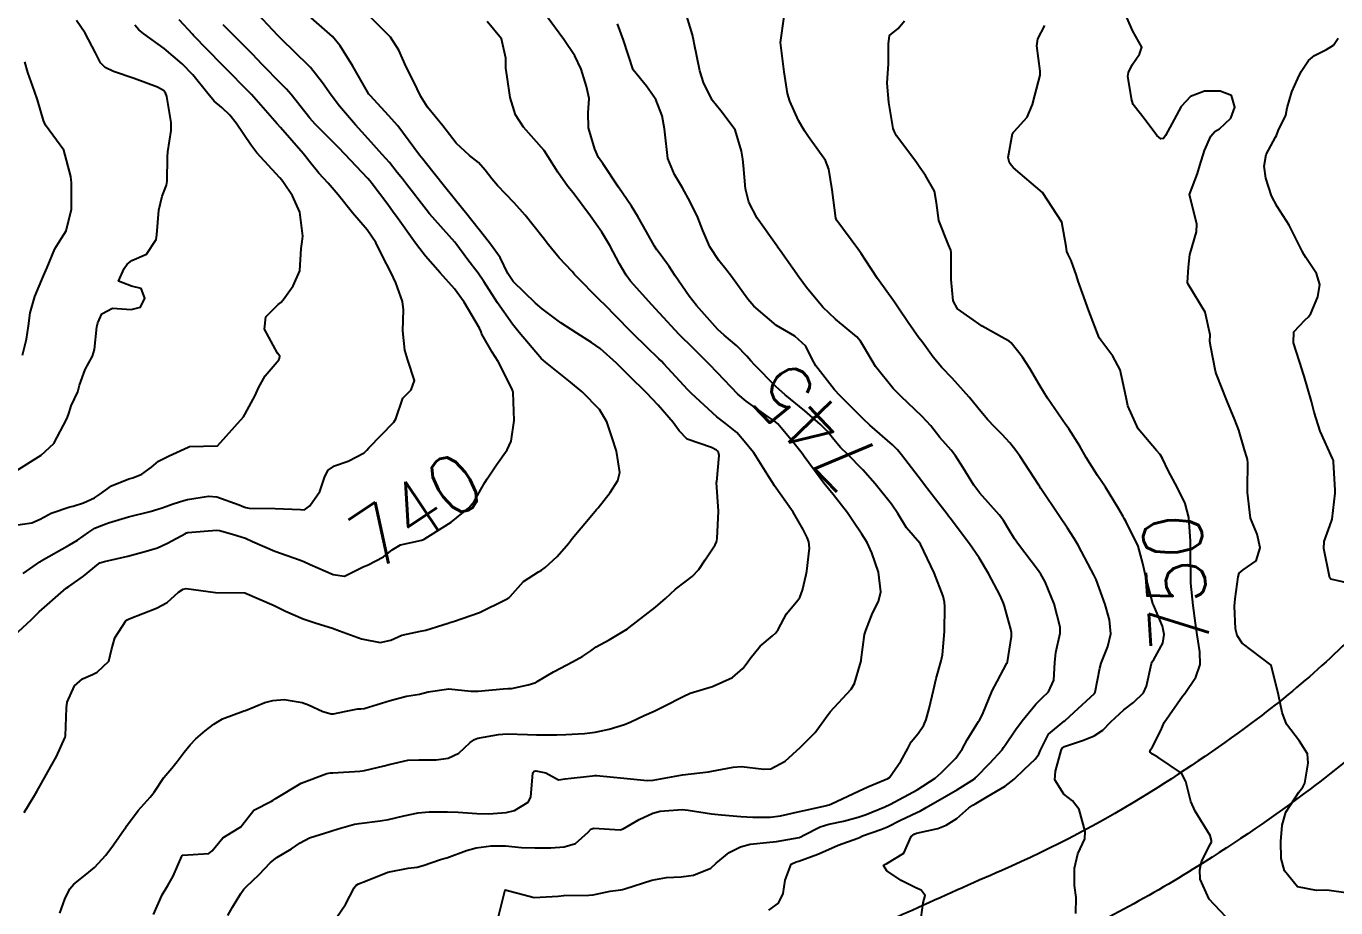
# Model space of a CAD drawing. Header units: metres. Extents: x 318500 to 325275, y 7408834 to 7428799.
# Drawn here: x 322086.9 to 322176.2, y 7417204.7 to 7417264.8 of the extents above; entities that cross this region are included whole.
import ezdxf
from ezdxf.enums import TextEntityAlignment as Align

# ---------------------------------------------------------------- set-up
doc = ezdxf.new("R2010")
doc.units = ezdxf.units.M
doc.header["$MEASUREMENT"] = 0
for name, color, linetype in [('Cotas', 45, 'Continuous'), ('Curvas de Nivel 1m', 11, 'Continuous'), ('Curvas de Nivel 5m', 15, 'Continuous'), ('Vias Primárias', 230, 'Continuous')]:
    doc.layers.add(name, color=color, linetype=linetype)
doc.styles.add('Style-STANDARD', font='STANDARD.shx')

msp = doc.modelspace()

# ---------------------------------------------------------------- linework, layer by layer
at = {"layer": 'Curvas de Nivel 1m', "flags": 128}
for points, elevation in [([(322086.759, 7417211.176), (322087.458, 7417212.332), (322087.613, 7417212.603), (322088.574, 7417214.316), (322088.946, 7417215.005), (322089.547, 7417216.302), (322089.571, 7417216.392), (322089.63, 7417218.301), (322089.694, 7417218.7), (322090.193, 7417219.807), (322090.737, 7417220.29), (322091.406, 7417220.592), (322091.717, 7417220.737), (322092.512, 7417221.485), (322092.712, 7417222.265), (322092.928, 7417223.086), (322093.692, 7417224.251), (322093.771, 7417224.315), (322093.906, 7417224.383), (322095.779, 7417225.109), (322096.505, 7417225.491), (322097.261, 7417226.205), (322097.589, 7417226.406), (322097.794, 7417226.441), (322099.79, 7417226.17), (322101.79, 7417226.14), (322103.782, 7417225.283), (322104.573, 7417224.903), (322105.773, 7417224.377), (322105.984, 7417224.299), (322106.663, 7417224.077), (322107.765, 7417223.731), (322108.256, 7417223.562), (322109.755, 7417223.025), (322111.013, 7417222.759), (322111.754, 7417222.92), (322112.495, 7417223.263), (322113.763, 7417223.534), (322114.132, 7417223.609), (322115.279, 7417223.965), (322115.644, 7417224.089), (322115.772, 7417224.124), (322116.007, 7417224.191), (322117.779, 7417224.8), (322119.591, 7417225.706), (322119.789, 7417225.819), (322119.835, 7417225.854), (322119.874, 7417225.899), (322120.78, 7417226.916), (322121.816, 7417227.59), (322122.005, 7417227.69), (322122.264, 7417227.873), (322123.075, 7417228.617), (322123.845, 7417229.505), (322123.991, 7417229.704), (322124.104, 7417229.846), (322125.337, 7417231.3), (322125.771, 7417231.821), (322125.814, 7417231.878), (322125.872, 7417231.952), (322126.701, 7417232.999), (322127.223, 7417233.807), (322127.352, 7417234.362), (322127.12, 7417235.808), (322126.838, 7417236.71), (322126.458, 7417237.815), (322125.962, 7417238.64), (322124.787, 7417239.838), (322123.99, 7417240.515), (322122.289, 7417241.876), (322122.129, 7417241.997), (322122.012, 7417242.105), (322120.488, 7417243.895), (322120.038, 7417244.466), (322119.01, 7417245.916), (322118.082, 7417247.37), (322117.685, 7417247.936), (322116.995, 7417248.842), (322116.173, 7417249.959), (322116.111, 7417250.04), (322114.383, 7417251.978), (322114.144, 7417252.273), (322112.818, 7417254), (322112.532, 7417254.363), (322112.178, 7417254.807), (322111.643, 7417255.476), (322111.158, 7417256.025), (322110.206, 7417257.083), (322109.34, 7417258.049), (322108.239, 7417259.316), (322107.669, 7417260.069), (322107.086, 7417260.906), (322106.269, 7417261.954), (322106.205, 7417262.026), (322106.142, 7417262.092), (322104.296, 7417263.881), (322104.065, 7417264.122), (322102.318, 7417265.981)], 741), ([(322095.568, 7417204.219), (322096.163, 7417205.571), (322096.542, 7417206.21), (322096.898, 7417206.845), (322097.49, 7417208.201), (322097.514, 7417208.237), (322097.551, 7417208.266), (322099.346, 7417208.381), (322099.556, 7417208.554), (322100.287, 7417209.442), (322101.415, 7417210.142), (322101.522, 7417210.199), (322101.582, 7417210.285), (322102.398, 7417211.332), (322103.607, 7417211.946), (322103.719, 7417212.008), (322103.866, 7417212.116), (322105.621, 7417213.176), (322107.389, 7417213.825), (322107.628, 7417213.87), (322107.801, 7417213.885), (322109.63, 7417213.991), (322109.945, 7417214.035), (322111.287, 7417214.363), (322111.637, 7417214.46), (322112.897, 7417214.735), (322113.642, 7417214.768), (322114.839, 7417214.771), (322115.644, 7417214.89), (322116.37, 7417215.229), (322117.151, 7417215.938), (322117.439, 7417216.158), (322117.665, 7417216.239), (322119.074, 7417216.504), (322119.669, 7417216.529), (322121.069, 7417216.486), (322121.669, 7417216.476), (322123.054, 7417216.474), (322123.67, 7417216.497), (322124.941, 7417216.561), (322125.673, 7417216.654), (322126.633, 7417216.853), (322127.681, 7417217.183), (322128.11, 7417217.367), (322129.01, 7417217.78), (322129.693, 7417218.094), (322130.334, 7417218.398), (322131.704, 7417219.113), (322132.137, 7417219.304), (322133.51, 7417219.722), (322133.662, 7417219.769), (322133.711, 7417219.788), (322135.038, 7417220.383), (322135.73, 7417221.002), (322136.034, 7417221.387), (322136.244, 7417221.682), (322136.911, 7417222.514), (322137.763, 7417223.216), (322137.994, 7417223.431), (322138.136, 7417223.656), (322138.705, 7417224.727), (322139.48, 7417225.643), (322139.613, 7417225.822), (322139.8, 7417226.34), (322140.061, 7417227.392), (322140.109, 7417227.636), (322140.286, 7417229.191), (322140.229, 7417229.634), (322140.127, 7417229.91), (322139.858, 7417230.457), (322139.168, 7417231.647), (322137.897, 7417233.453), (322137.757, 7417233.662), (322137.511, 7417234.061), (322136.48, 7417235.682), (322136.238, 7417235.99), (322135.937, 7417236.357), (322135.32, 7417237.075), (322134.533, 7417237.711), (322133.956, 7417238.152), (322132.227, 7417239.738), (322131.984, 7417239.99), (322130.355, 7417241.765), (322130.181, 7417241.937), (322130.013, 7417242.099), (322129.165, 7417242.927), (322128.268, 7417243.796), (322128.034, 7417244.034), (322126.277, 7417245.818), (322126.063, 7417246.039), (322124.266, 7417247.847), (322124.184, 7417247.942), (322124.092, 7417248.049), (322123.225, 7417248.987), (322122.49, 7417249.874), (322122.117, 7417250.353), (322120.891, 7417251.892), (322120.152, 7417252.727), (322119.014, 7417253.917), (322118.62, 7417254.369), (322118.18, 7417254.965), (322117.718, 7417255.47), (322117.115, 7417255.946), (322116.203, 7417256.809), (322115.281, 7417257.969), (322114.239, 7417259.242), (322113.784, 7417259.987), (322113.28, 7417261.015), (322112.79, 7417262.002), (322112.287, 7417263.133), (322111.718, 7417264.019), (322110.321, 7417265.427)], 743), ([(322137.513, 7417204.525), (322138.177, 7417204.996), (322138.484, 7417205.65), (322138.613, 7417206.575), (322139.028, 7417207.645), (322139.38, 7417207.814), (322139.553, 7417207.862), (322140.853, 7417208.328), (322141.566, 7417208.664), (322142.223, 7417208.948), (322143.578, 7417209.434), (322143.677, 7417209.481), (322143.897, 7417209.577), (322145.134, 7417210.018), (322145.59, 7417210.211), (322146.487, 7417210.656), (322147.605, 7417211.188), (322147.838, 7417211.295), (322148.223, 7417211.521), (322149.618, 7417212.313), (322150.378, 7417212.737), (322151.521, 7417213.481), (322151.578, 7417213.534), (322151.632, 7417213.585), (322152.582, 7417214.53), (322153.405, 7417215.454), (322153.512, 7417215.603), (322153.666, 7417215.844), (322154.316, 7417216.805), (322154.766, 7417217.434), (322155.701, 7417218.567), (322156.132, 7417218.99), (322156.568, 7417219.411), (322156.924, 7417220.205), (322156.993, 7417221.407), (322157.072, 7417222.085), (322157.367, 7417223.404), (322157.374, 7417223.804), (322156.957, 7417225.408), (322156.336, 7417226.891), (322156.049, 7417227.418), (322155.825, 7417227.748), (322154.522, 7417229.44), (322154.247, 7417229.837), (322153.86, 7417230.469), (322153.497, 7417231.087), (322153.217, 7417231.46), (322151.892, 7417232.949), (322151.482, 7417233.484), (322150.746, 7417234.663), (322150.231, 7417235.497), (322149.934, 7417235.879), (322149.172, 7417236.742), (322148.555, 7417237.521), (322147.96, 7417238.177), (322146.498, 7417239.552), (322145.988, 7417240.067), (322144.787, 7417241.572), (322144.023, 7417242.85), (322143.753, 7417243.31), (322143.495, 7417243.588), (322142.048, 7417244.806), (322141.189, 7417245.623), (322140.08, 7417246.951), (322139.569, 7417247.645), (322138.285, 7417249.482), (322138.155, 7417249.66), (322138.111, 7417249.716), (322136.717, 7417251.681), (322136.156, 7417252.778), (322135.923, 7417253.694), (322135.774, 7417255.284), (322135.728, 7417255.697), (322135.651, 7417256.245), (322135.202, 7417257.705), (322134.239, 7417258.992), (322133.654, 7417259.726), (322133.051, 7417260.944), (322132.8, 7417261.735), (322132.425, 7417263.612), (322132.404, 7417263.739), (322132.307, 7417264.189), (322131.835, 7417265.755)], 747), ([(322147.812, 7417203.525), (322148.035, 7417205.01), (322148.155, 7417205.521), (322147.893, 7417205.884), (322147.535, 7417206.046), (322146.534, 7417206.539), (322145.546, 7417207.209), (322145.313, 7417207.562), (322145.45, 7417207.663), (322145.552, 7417207.7), (322146.701, 7417208.405), (322147.22, 7417209.535), (322147.405, 7417209.71), (322147.584, 7417209.769), (322149.017, 7417210.081), (322149.592, 7417210.305), (322150.327, 7417210.765), (322151.139, 7417211.485), (322151.416, 7417211.678), (322151.613, 7417211.789), (322152.411, 7417212.261), (322153.625, 7417212.968), (322154.224, 7417213.441), (322154.937, 7417214.134), (322155.651, 7417214.816), (322155.912, 7417215.161), (322156.018, 7417215.416), (322156.579, 7417216.508), (322157.648, 7417217.4), (322157.675, 7417217.416), (322157.69, 7417217.433), (322158.33, 7417218.024), (322159.709, 7417219.298), (322159.755, 7417219.369), (322160.078, 7417221.022), (322160.168, 7417221.364), (322160.617, 7417222.497), (322160.814, 7417223.354), (322160.723, 7417224.299), (322160.428, 7417225.36), (322159.815, 7417227.047), (322159.668, 7417227.372), (322159.485, 7417227.715), (322158.603, 7417229.389), (322158.324, 7417229.862), (322157.862, 7417230.568), (322157.299, 7417231.406), (322156.047, 7417233.269), (322155.947, 7417233.42), (322155.901, 7417233.493), (322154.641, 7417235.439), (322154.345, 7417235.854), (322153.939, 7417236.363), (322153.423, 7417236.936), (322152.894, 7417237.466), (322152.432, 7417237.947), (322151.965, 7417238.507), (322151.154, 7417239.488), (322149.999, 7417240.77), (322149.297, 7417241.511), (322148.699, 7417242.202), (322148.026, 7417243.161), (322147.865, 7417243.369), (322147.732, 7417243.534), (322147.013, 7417244.578), (322146.346, 7417245.556), (322146.066, 7417245.956), (322144.91, 7417247.572), (322144.102, 7417248.818), (322143.8, 7417249.278), (322143.57, 7417249.588), (322142.139, 7417251.519), (322142.086, 7417251.611), (322142.066, 7417251.687), (322141.818, 7417253.615), (322141.599, 7417255.033), (322141.362, 7417255.622), (322140.214, 7417257.238), (322139.928, 7417257.643), (322139.538, 7417258.34), (322138.93, 7417259.653), (322138.775, 7417260.175), (322138.545, 7417261.666), (322138.3, 7417263.67), (322138.561, 7417265.432)], 748), ([(322176.991, 7417205.685), (322175.541, 7417205.888), (322174.845, 7417205.863), (322173.544, 7417206.121), (322172.658, 7417207.194), (322172.423, 7417208.051), (322172.404, 7417209.198), (322172.489, 7417210.304), (322172.757, 7417211.193), (322173.631, 7417212.571), (322173.906, 7417212.907), (322174.046, 7417213.176), (322174.279, 7417214.548), (322174.233, 7417215.174), (322173.673, 7417216.03), (322172.784, 7417217.194), (322172.489, 7417217.989), (322172.24, 7417219.202), (322171.74, 7417221.21), (322169.762, 7417222.718), (322169.437, 7417223.243), (322169.321, 7417223.698), (322169.24, 7417225.245), (322169.3, 7417225.743), (322169.494, 7417227.243), (322169.571, 7417227.495), (322169.827, 7417227.72), (322170.729, 7417228.334), (322171.007, 7417229.223), (322170.785, 7417230.152), (322170.345, 7417231.233), (322170.138, 7417232.994), (322170.144, 7417233.236), (322170.149, 7417235.014), (322170.139, 7417235.237), (322170.094, 7417235.4), (322169.937, 7417235.893), (322169.532, 7417237.244), (322169.27, 7417237.938), (322168.724, 7417239.253), (322168.007, 7417241.089), (322167.962, 7417241.261), (322167.641, 7417242.888), (322167.574, 7417243.275), (322167.582, 7417243.729), (322167.255, 7417245.278), (322166.088, 7417247.181), (322166.037, 7417247.291), (322166.101, 7417248.343), (322166.199, 7417249.2), (322166.216, 7417249.289), (322166.665, 7417250.751), (322166.676, 7417251.285), (322166.17, 7417253.29), (322166.728, 7417254.741), (322166.874, 7417255.283), (322167.197, 7417256.288), (322167.635, 7417257.276), (322167.901, 7417257.598), (322168.227, 7417257.766), (322168.99, 7417258.508), (322169.278, 7417259.255), (322169.048, 7417260.048), (322168.261, 7417260.35), (322167.203, 7417260.338), (322166.257, 7417259.982), (322165.603, 7417259.3), (322165.137, 7417258.406), (322164.541, 7417257.315), (322164.417, 7417257.117), (322164.217, 7417257.091), (322163.951, 7417257.324), (322163.091, 7417258.483), (322162.399, 7417259.348), (322162.344, 7417259.441), (322162.254, 7417259.726), (322161.98, 7417261.353), (322162.015, 7417261.612), (322162.282, 7417262.145), (322162.765, 7417262.871), (322162.92, 7417263.341), (322162.316, 7417264.436), (322161.919, 7417265.354)], 751), ([(322085.845, 7417230.726), (322087.271, 7417230.916), (322087.852, 7417231.16), (322088.592, 7417231.586), (322089.866, 7417232.001), (322090.097, 7417232.067), (322090.785, 7417232.291), (322091.541, 7417232.618), (322091.879, 7417232.862), (322092.707, 7417233.448), (322093.895, 7417233.914), (322094.156, 7417233.986), (322094.764, 7417234.237), (322095.42, 7417234.714), (322095.913, 7417235.116), (322096.642, 7417235.49), (322097.928, 7417236.089), (322098.015, 7417236.113), (322099.93, 7417236.17), (322101.703, 7417238.144), (322101.802, 7417238.293), (322101.957, 7417238.606), (322102.497, 7417239.61), (322102.734, 7417240.132), (322103.188, 7417240.932), (322104.007, 7417241.9), (322104.104, 7417242.023), (322104.151, 7417242.118), (322104.177, 7417242.283), (322104.014, 7417242.492), (322103.132, 7417244.129), (322103.221, 7417244.95), (322104.055, 7417245.813), (322104.239, 7417245.935), (322104.41, 7417246.115), (322105.098, 7417247.082), (322105.545, 7417248.098), (322105.625, 7417249.617), (322105.703, 7417250.096), (322105.746, 7417250.465), (322105.537, 7417252.099), (322105.045, 7417253.218), (322104.426, 7417254.116), (322104.319, 7417254.266), (322104.173, 7417254.443), (322102.617, 7417256.136), (322102.198, 7417256.673), (322101.197, 7417258.155), (322100.776, 7417258.712), (322100.231, 7417259.237), (322099.713, 7417259.656), (322099.271, 7417260.185), (322098.259, 7417261.446), (322097.522, 7417262.207), (322096.285, 7417263.251), (322094.906, 7417264.241), (322094.578, 7417264.521), (322094.306, 7417264.83)], 738), ([(322086.02, 7417234.358), (322087.912, 7417235.533), (322088.783, 7417236.317), (322089.654, 7417238.012), (322089.763, 7417238.303), (322089.808, 7417238.446), (322089.959, 7417238.898), (322090.42, 7417239.848), (322090.534, 7417240.294), (322090.9, 7417241.381), (322091.404, 7417242.286), (322091.549, 7417242.742), (322091.704, 7417244.283), (322091.762, 7417244.555), (322092.043, 7417245.173), (322092.765, 7417245.554), (322094.048, 7417245.466), (322094.673, 7417245.618), (322094.969, 7417246.236), (322094.727, 7417246.901), (322094.068, 7417247.055), (322093.19, 7417247.382), (322093.574, 7417248.258), (322093.782, 7417248.557), (322094.088, 7417248.794), (322095.101, 7417249.228), (322095.749, 7417250.225), (322095.795, 7417250.544), (322095.923, 7417252.223), (322096.15, 7417253.19), (322096.442, 7417253.932), (322096.504, 7417254.217), (322096.529, 7417255.873), (322096.552, 7417256.216), (322096.766, 7417257.66), (322096.763, 7417258.215), (322096.486, 7417259.969), (322096.393, 7417260.218), (322096.243, 7417260.394), (322095.847, 7417260.625), (322094.254, 7417261.212), (322092.84, 7417261.693), (322092.265, 7417261.962), (322091.963, 7417262.283), (322091.616, 7417262.951), (322090.905, 7417264.294), (322090.309, 7417265.164)], 737), ([(322086.685, 7417227.468), (322087.819, 7417228.265), (322087.854, 7417228.295), (322087.91, 7417228.329), (322089.831, 7417229.422), (322090.381, 7417229.748), (322091.158, 7417230.287), (322091.576, 7417230.551), (322091.846, 7417230.671), (322092.491, 7417230.912), (322093.861, 7417231.331), (322095.331, 7417231.694), (322095.866, 7417231.844), (322096.149, 7417231.936), (322096.897, 7417232.21), (322097.624, 7417232.452), (322097.875, 7417232.511), (322099.317, 7417232.74), (322099.878, 7417232.698), (322101.404, 7417232.147), (322101.732, 7417232.005), (322101.868, 7417231.955), (322102.095, 7417231.911), (322103.868, 7417231.902), (322105.597, 7417231.824), (322105.867, 7417231.803), (322106.23, 7417232.085), (322106.904, 7417233.055), (322107.253, 7417234.07), (322107.461, 7417234.512), (322107.911, 7417234.809), (322108.845, 7417235.121), (322109.925, 7417235.698), (322110.102, 7417235.863), (322110.254, 7417236.035), (322111.948, 7417237.782), (322112.088, 7417238.008), (322112.555, 7417239.417), (322113.123, 7417239.993), (322113.367, 7417240.612), (322112.898, 7417241.997), (322112.698, 7417242.681), (322112.561, 7417244.002), (322112.606, 7417245.447), (322112.53, 7417246.003), (322112.079, 7417247.285), (322111.735, 7417248.015), (322111.176, 7417249.099), (322110.713, 7417250.031), (322110.123, 7417250.893), (322109.142, 7417252.05), (322108.158, 7417253.283), (322107.48, 7417254.07), (322106.846, 7417254.75), (322106.185, 7417255.566), (322105.961, 7417255.867), (322105.779, 7417256.096), (322104.216, 7417257.876), (322103.997, 7417258.122), (322102.24, 7417260.114), (322100.269, 7417262.119), (322100.221, 7417262.171), (322098.299, 7417264.145), (322098.247, 7417264.201), (322097.31, 7417265.21)], 739), ([(322089.184, 7417204.305), (322089.515, 7417205.268), (322089.856, 7417205.965), (322090.143, 7417206.294), (322090.91, 7417206.913), (322091.542, 7417207.438), (322092.317, 7417208.268), (322092.84, 7417208.982), (322093.576, 7417210.012), (322093.673, 7417210.154), (322093.734, 7417210.248), (322094.515, 7417211.317), (322095.347, 7417212.224), (322095.613, 7417212.57), (322096.272, 7417213.565), (322096.811, 7417214.208), (322097.186, 7417214.656), (322097.646, 7417215.292), (322098.056, 7417215.792), (322098.442, 7417216.188), (322099.096, 7417216.752), (322099.675, 7417217.199), (322100.276, 7417217.566), (322101.689, 7417218.089), (322101.727, 7417218.102), (322101.828, 7417218.139), (322103.15, 7417218.671), (322103.697, 7417218.807), (322104.473, 7417218.883), (322105.696, 7417218.686), (322106.121, 7417218.511), (322107.111, 7417218.069), (322107.688, 7417217.903), (322107.845, 7417217.901), (322108.589, 7417218.051), (322109.498, 7417218.236), (322109.692, 7417218.237), (322109.917, 7417218.262), (322111.698, 7417218.816), (322112.805, 7417219.097), (322113.703, 7417219.25), (322114.278, 7417219.4), (322115.706, 7417219.603), (322117.204, 7417219.436), (322117.705, 7417219.436), (322119.407, 7417219.605), (322119.707, 7417219.62), (322119.965, 7417219.64), (322121.109, 7417219.886), (322121.568, 7417220.026), (322121.713, 7417220.096), (322122.833, 7417220.754), (322123.731, 7417221.232), (322124.135, 7417221.443), (322124.827, 7417221.834), (322125.366, 7417222.206), (322125.75, 7417222.479), (322126.621, 7417222.947), (322127.767, 7417223.631), (322127.865, 7417223.702), (322127.98, 7417223.797), (322129.784, 7417225.168), (322130.46, 7417225.76), (322131.156, 7417226.394), (322131.807, 7417226.889), (322132.29, 7417227.258), (322132.726, 7417227.731), (322133.161, 7417228.396), (322133.846, 7417229.43), (322133.948, 7417229.619), (322133.974, 7417229.718), (322133.985, 7417229.852), (322134.071, 7417231.717), (322133.952, 7417233.667), (322133.953, 7417233.719), (322134.125, 7417235.519), (322134.077, 7417235.718), (322134.018, 7417235.805), (322133.932, 7417235.874), (322133.597, 7417236.06), (322131.939, 7417236.628), (322131.394, 7417237.198), (322130.992, 7417237.754), (322129.968, 7417238.938), (322129.173, 7417239.782), (322127.997, 7417240.945), (322127.115, 7417241.809), (322126.02, 7417242.797), (322125.415, 7417243.22), (322124.421, 7417243.844), (322124.034, 7417244.099), (322123.342, 7417244.559), (322122.054, 7417245.497), (322121.607, 7417245.885), (322120.082, 7417247.37), (322119.725, 7417247.905), (322119.186, 7417248.999), (322118.54, 7417249.924), (322118.118, 7417250.439), (322116.931, 7417251.948), (322116.154, 7417252.92), (322115.316, 7417253.969), (322114.184, 7417255.379), (322113.914, 7417255.711), (322113.697, 7417255.987), (322112.219, 7417257.974), (322112.191, 7417258.01), (322111.596, 7417258.653), (322110.325, 7417260.039), (322110.293, 7417260.082), (322110.251, 7417260.142), (322109.149, 7417262.051), (322108.291, 7417263.443), (322107.757, 7417264.068), (322106.319, 7417265.333)], 742), ([(322100.629, 7417204.153), (322100.943, 7417204.714), (322101.523, 7417205.662), (322101.72, 7417205.945), (322101.913, 7417206.136), (322102.747, 7417206.919), (322103.546, 7417207.767), (322103.967, 7417208.114), (322104.963, 7417208.695), (322105.565, 7417209.102), (322106.207, 7417209.444), (322107.577, 7417209.886), (322107.715, 7417209.921), (322108.154, 7417210.054), (322109.257, 7417210.372), (322109.586, 7417210.43), (322111.008, 7417210.6), (322111.59, 7417210.707), (322112.64, 7417210.949), (322113.598, 7417211.157), (322114.358, 7417211.213), (322115.599, 7417211.218), (322116.337, 7417211.211), (322117.598, 7417211.114), (322118.424, 7417211.091), (322119.599, 7417211.181), (322120.176, 7417211.32), (322121.104, 7417211.885), (322121.281, 7417212.215), (322121.415, 7417213.882), (322121.515, 7417213.998), (322121.632, 7417214.01), (322122.318, 7417213.87), (322123.162, 7417213.394), (322123.626, 7417213.472), (322125.487, 7417213.681), (322125.629, 7417213.691), (322125.753, 7417213.695), (322127.627, 7417213.518), (322129.207, 7417213.357), (322129.626, 7417213.381), (322131.63, 7417213.74), (322133.399, 7417213.956), (322133.634, 7417213.99), (322135.067, 7417214.27), (322135.639, 7417214.307), (322137.172, 7417214.131), (322137.638, 7417214.162), (322138.622, 7417214.673), (322139.66, 7417215.64), (322140.675, 7417216.625), (322141.37, 7417217.615), (322141.694, 7417218.038), (322143.116, 7417219.589), (322143.337, 7417219.964), (322143.736, 7417221.297), (322143.796, 7417221.523), (322143.805, 7417221.579), (322144.039, 7417223.305), (322144.108, 7417223.577), (322144.585, 7417224.769), (322144.989, 7417225.568), (322145.139, 7417226.228), (322144.975, 7417227.568), (322144.538, 7417228.875), (322144.2, 7417229.577), (322143.856, 7417230.146), (322143.274, 7417230.999), (322142.863, 7417231.595), (322141.889, 7417232.853), (322141.265, 7417233.62), (322139.927, 7417235.431), (322139.777, 7417235.642), (322139.155, 7417236.431), (322138.112, 7417237.658), (322137.952, 7417237.806), (322137.471, 7417238.154), (322135.973, 7417239.21), (322135.395, 7417239.699), (322134.001, 7417241.14), (322133.443, 7417241.726), (322132.024, 7417243.142), (322131.715, 7417243.433), (322131.404, 7417243.749), (322130.052, 7417245.22), (322129.541, 7417245.778), (322128.084, 7417247.402), (322127.776, 7417247.803), (322127.325, 7417248.581), (322126.66, 7417249.815), (322126.124, 7417250.727), (322125.359, 7417251.832), (322124.163, 7417253.409), (322123.816, 7417253.855), (322123.127, 7417254.814), (322122.474, 7417255.876), (322122.196, 7417256.289), (322120.793, 7417257.894), (322120.233, 7417258.735), (322119.871, 7417259.906), (322119.674, 7417261.319), (322119.593, 7417261.91), (322119.591, 7417262.599), (322119.288, 7417263.915), (322118.317, 7417265.09)], 744), ([(322119.037, 7417203.907), (322119.53, 7417205.9), (322121.523, 7417205.383), (322123.138, 7417205.47), (322123.525, 7417205.526), (322125.235, 7417205.534), (322125.526, 7417205.558), (322125.74, 7417205.605), (322126.701, 7417205.808), (322127.422, 7417205.91), (322127.531, 7417205.924), (322127.703, 7417205.969), (322129.538, 7417206.559), (322130.523, 7417206.738), (322131.541, 7417206.793), (322132.374, 7417206.899), (322133.547, 7417207.392), (322133.918, 7417207.714), (322134.805, 7417208.457), (322135.567, 7417208.841), (322136.241, 7417209.009), (322137.572, 7417209.147), (322138.025, 7417209.204), (322139.578, 7417209.484), (322139.691, 7417209.525), (322139.886, 7417209.635), (322141.003, 7417210.205), (322141.592, 7417210.38), (322142.599, 7417210.591), (322143.599, 7417210.852), (322144.142, 7417211.034), (322145.414, 7417211.562), (322145.548, 7417211.623), (322145.611, 7417211.654), (322145.795, 7417211.74), (322147.622, 7417212.72), (322148.85, 7417213.512), (322149.261, 7417213.88), (322149.641, 7417214.263), (322150.257, 7417214.888), (322150.693, 7417215.49), (322151.023, 7417216.133), (322151.686, 7417217.194), (322151.796, 7417217.37), (322151.862, 7417217.477), (322152.075, 7417217.855), (322152.731, 7417219.465), (322153.077, 7417220.102), (322153.738, 7417221.348), (322153.768, 7417221.422), (322153.777, 7417221.449), (322154.04, 7417223.172), (322154.048, 7417223.446), (322154.006, 7417223.68), (322153.78, 7417224.483), (322153.576, 7417225.241), (322153.51, 7417225.454), (322153.277, 7417225.978), (322152.475, 7417227.47), (322151.836, 7417228.534), (322151.182, 7417229.487), (322149.867, 7417231.232), (322149.751, 7417231.384), (322149.658, 7417231.503), (322148.874, 7417232.527), (322148.1, 7417233.527), (322147.904, 7417233.779), (322146.557, 7417235.551), (322146.279, 7417235.9), (322145.937, 7417236.237), (322144.397, 7417237.576), (322143.956, 7417237.988), (322142.337, 7417239.605), (322141.986, 7417239.991), (322140.71, 7417241.629), (322140.457, 7417242.076), (322140.023, 7417242.96), (322139.272, 7417243.648), (322138.041, 7417244.367), (322136.489, 7417245.684), (322136.067, 7417246.172), (322134.955, 7417247.707), (322134.585, 7417248.203), (322134.101, 7417248.802), (322133.495, 7417249.726), (322133.012, 7417250.846), (322132.672, 7417251.735), (322132.156, 7417252.798), (322131.621, 7417253.748), (322131.089, 7417254.666), (322130.631, 7417255.763), (322130.421, 7417257.562), (322130.398, 7417257.767), (322130.233, 7417258.656), (322129.809, 7417259.777), (322129.16, 7417260.688), (322128.27, 7417261.8), (322127.592, 7417263.807), (322127.192, 7417264.936)], 746), ([(322158.427, 7417204.3), (322158.458, 7417205.386), (322158.352, 7417206.202), (322158.341, 7417207.388), (322158.579, 7417208.37), (322159.035, 7417209.378), (322159.074, 7417209.891), (322158.668, 7417211.384), (322158.205, 7417211.981), (322157.62, 7417212.427), (322157.002, 7417213.406), (322157.054, 7417213.991), (322157.431, 7417215.402), (322157.504, 7417215.56), (322157.664, 7417215.67), (322158.948, 7417216.103), (322159.676, 7417216.405), (322160.264, 7417216.779), (322160.829, 7417217.353), (322161.698, 7417218.178), (322162.359, 7417218.677), (322163.038, 7417219.327), (322163.253, 7417219.789), (322163.58, 7417221.322), (322163.626, 7417221.437), (322163.744, 7417221.616), (322164.361, 7417222.711), (322164.459, 7417223.31), (322164.34, 7417223.876), (322163.789, 7417225.183), (322163.728, 7417225.321), (322163.684, 7417225.429), (322163.174, 7417227.326), (322163.003, 7417228.157), (322162.672, 7417229.332), (322161.866, 7417230.984), (322161.734, 7417231.208), (322161.649, 7417231.343), (322161.337, 7417231.89), (322160.449, 7417233.362), (322159.912, 7417234.152), (322159.139, 7417235.382), (322158.706, 7417236.157), (322157.949, 7417237.334), (322157.902, 7417237.4), (322157.762, 7417237.593), (322156.51, 7417239.415), (322155.992, 7417240.234), (322155.294, 7417241.431), (322154.8, 7417242.221), (322154.027, 7417243.195), (322153.887, 7417243.31), (322153.603, 7417243.456), (322152.043, 7417244.331), (322150.374, 7417245.497), (322150.068, 7417246.051), (322149.938, 7417247.502), (322149.946, 7417249.341), (322149.922, 7417249.503), (322149.75, 7417249.871), (322149.1, 7417251.516), (322148.937, 7417252.74), (322148.791, 7417253.524), (322148.181, 7417254.593), (322147.799, 7417255.148), (322147.534, 7417255.54), (322146.216, 7417257.307), (322146.063, 7417257.562), (322145.985, 7417257.802), (322145.677, 7417259.569), (322145.57, 7417260.878), (322145.608, 7417261.57), (322145.663, 7417262.186), (322145.667, 7417263.569), (322145.742, 7417264.135), (322146.316, 7417264.612), (322146.75, 7417265.127)], 749), ([(322177.398, 7417226.72), (322175.819, 7417227.079), (322175.751, 7417227.161), (322175.713, 7417227.27), (322175.336, 7417229.165), (322175.364, 7417229.656), (322175.869, 7417231.031), (322175.906, 7417231.159), (322176.116, 7417232.938), (322176.117, 7417233.157), (322176.006, 7417235.082), (322175.994, 7417235.159), (322175.975, 7417235.204), (322175.931, 7417235.297), (322175.079, 7417237.169), (322174.68, 7417238.469), (322174.506, 7417239.182), (322174.006, 7417240.909), (322173.912, 7417241.191), (322173.855, 7417241.348), (322173.259, 7417243.198), (322173.291, 7417243.948), (322174.054, 7417244.765), (322174.289, 7417244.954), (322174.46, 7417245.184), (322174.937, 7417246.317), (322175.059, 7417247.175), (322174.837, 7417247.918), (322174.108, 7417249.011), (322173.994, 7417249.191), (322173.863, 7417249.443), (322172.984, 7417251.202), (322172.159, 7417252.478), (322171.774, 7417253.216), (322171.378, 7417254.418), (322171.269, 7417255.224), (322171.4, 7417256.024), (322172.047, 7417257.213), (322172.106, 7417257.328), (322172.226, 7417257.629), (322172.737, 7417258.71), (322172.833, 7417259.204), (322173.161, 7417260.301), (322173.569, 7417261.197), (322173.786, 7417261.686), (322174.289, 7417262.435), (322174.706, 7417262.772), (322175.515, 7417263.172), (322175.987, 7417263.483), (322176.312, 7417263.95)], 752), ([(322086.627, 7417242.351), (322086.917, 7417243.446), (322087.039, 7417244.345), (322087.163, 7417245.224), (322087.475, 7417246.339), (322088.074, 7417247.75), (322088.312, 7417248.327), (322088.833, 7417249.585), (322089.306, 7417250.312), (322089.612, 7417250.813), (322089.976, 7417252.302), (322089.983, 7417254.128), (322089.962, 7417254.303), (322089.937, 7417254.53), (322089.448, 7417256.311), (322088.216, 7417258.035), (322088.067, 7417258.332), (322087.654, 7417259.758), (322087.452, 7417260.342), (322087, 7417261.608), (322086.797, 7417262.352)], 736)]:
    msp.add_lwpolyline(points, dxfattribs=dict(at, elevation=elevation))
at = {"layer": 'Curvas de Nivel 5m', "flags": 128}
for points, elevation in [([(322108.057, 7417204.054), (322108.646, 7417204.916), (322109.234, 7417206.043), (322109.364, 7417206.21), (322109.533, 7417206.305), (322110.01, 7417206.508), (322111.541, 7417207.102), (322112.932, 7417207.378), (322113.545, 7417207.459), (322113.953, 7417207.569), (322115.137, 7417207.964), (322115.453, 7417208.059), (322115.552, 7417208.096), (322116.903, 7417208.597), (322117.562, 7417208.76), (322118.578, 7417208.902), (322119.565, 7417208.897), (322120.657, 7417208.796), (322121.563, 7417208.76), (322122.65, 7417208.777), (322123.565, 7417208.833), (322124.34, 7417209.067), (322125.193, 7417209.826), (322125.37, 7417210.036), (322125.584, 7417210.108), (322127.378, 7417210.007), (322127.584, 7417210.057), (322128.678, 7417210.699), (322129.6, 7417211.126), (322130.106, 7417211.259), (322131.605, 7417211.377), (322132.008, 7417211.332), (322133.6, 7417211.078), (322134.281, 7417211.028), (322135.598, 7417210.913), (322136.422, 7417210.853), (322137.598, 7417210.865), (322138.308, 7417210.944), (322139.604, 7417211.238), (322139.925, 7417211.316), (322141.261, 7417211.615), (322141.611, 7417211.7), (322141.774, 7417211.77), (322143.62, 7417212.625), (322144.265, 7417212.932), (322145.629, 7417213.493), (322145.738, 7417213.558), (322146.511, 7417214.683), (322146.978, 7417215.54), (322147.22, 7417215.983), (322147.676, 7417216.564), (322148.076, 7417217.132), (322148.227, 7417217.522), (322148.44, 7417218.261), (322148.741, 7417219.515), (322148.921, 7417220.313), (322149.253, 7417221.507), (322149.339, 7417221.913), (322149.475, 7417223.504), (322149.503, 7417225.22), (322149.485, 7417225.505), (322149.391, 7417225.911), (322148.768, 7417227.516), (322147.849, 7417229.459), (322147.79, 7417229.531), (322146.89, 7417230.574), (322146.3, 7417231.554), (322145.88, 7417232.198), (322144.756, 7417233.571), (322143.914, 7417234.528), (322142.862, 7417235.596), (322142.395, 7417236.064), (322141.94, 7417236.606), (322141.491, 7417237.163), (322141.034, 7417237.624), (322139.964, 7417238.544), (322138.628, 7417239.654), (322137.988, 7417240.212), (322136.53, 7417241.682), (322136.286, 7417241.959), (322136.016, 7417242.276), (322135.317, 7417242.994), (322134.468, 7417243.713), (322134.036, 7417244.108), (322132.578, 7417245.735), (322132.069, 7417246.372), (322131.128, 7417247.754), (322130.718, 7417248.382), (322130.105, 7417249.222), (322129.869, 7417249.535), (322129.714, 7417249.776), (322129.164, 7417250.745), (322128.586, 7417251.793), (322128.15, 7417252.494), (322127.272, 7417253.809), (322126.186, 7417255.409), (322126.017, 7417255.651), (322125.908, 7417255.824), (322125.641, 7417256.386), (322125.213, 7417257.835), (322125.199, 7417258.872), (322125.271, 7417259.835), (322125.077, 7417260.657), (322124.71, 7417261.843), (322124.284, 7417262.755), (322123.53, 7417263.862), (322122.324, 7417265.508)], 745), ([(322085.746, 7417222.935), (322087.25, 7417224.338), (322087.775, 7417224.848), (322089.435, 7417226.305), (322089.624, 7417226.471), (322089.794, 7417226.589), (322090.805, 7417227.29), (322091.818, 7417228.136), (322091.908, 7417228.19), (322092.237, 7417228.274), (322093.826, 7417228.639), (322095.078, 7417228.984), (322095.835, 7417229.225), (322096.529, 7417229.524), (322097.756, 7417230.201), (322097.816, 7417230.234), (322097.85, 7417230.243), (322097.909, 7417230.257), (322099.852, 7417230.419), (322100.074, 7417230.389), (322100.945, 7417230.154), (322101.846, 7417229.864), (322102.32, 7417229.658), (322103.833, 7417228.994), (322105.52, 7417228.399), (322105.823, 7417228.282), (322106.256, 7417228.083), (322107.81, 7417227.392), (322108.577, 7417227.284), (322109.818, 7417227.889), (322109.912, 7417227.946), (322110.148, 7417228.035), (322111.25, 7417228.597), (322111.836, 7417229.081), (322112.412, 7417229.431), (322113.847, 7417229.748), (322114.01, 7417229.816), (322114.263, 7417229.976), (322115.249, 7417230.573), (322115.86, 7417230.975), (322117.064, 7417231.942), (322117.432, 7417232.382), (322117.889, 7417233.191), (322118.152, 7417233.67), (322118.302, 7417233.924), (322118.946, 7417234.883), (322119.677, 7417235.904), (322119.936, 7417236.49), (322120.147, 7417237.898), (322120.081, 7417239.796), (322120.053, 7417239.899), (322119.983, 7417240.086), (322119.067, 7417241.914), (322118.647, 7417242.552), (322118.027, 7417243.629), (322117.93, 7417243.833), (322117.891, 7417243.932), (322117.78, 7417244.187), (322116.732, 7417245.95), (322116.074, 7417246.864), (322115.11, 7417247.97), (322114.101, 7417249.107), (322113.711, 7417249.591), (322113.429, 7417249.99), (322112.137, 7417251.794), (322111.976, 7417252.012), (322111.473, 7417252.698), (322110.47, 7417254.035), (322110.336, 7417254.202), (322110.173, 7417254.383), (322108.611, 7417256.056), (322108.196, 7417256.482), (322106.59, 7417258.084), (322106.226, 7417258.492), (322104.942, 7417260.11), (322104.625, 7417260.486), (322104.257, 7417260.867), (322103.003, 7417262.133), (322102.281, 7417262.877), (322101.024, 7417264.159), (322100.658, 7417264.52), (322100.307, 7417264.86)], 740), ([(322169.432, 7417203.241), (322167.53, 7417205.26), (322166.91, 7417206.636), (322166.888, 7417207.27), (322167.007, 7417207.82), (322167.576, 7417208.974), (322167.677, 7417209.161), (322167.676, 7417209.259), (322167.585, 7417209.609), (322166.576, 7417211.276), (322166.265, 7417211.929), (322165.929, 7417213.286), (322165.638, 7417213.855), (322164.025, 7417214.944), (322163.658, 7417215.163), (322163.475, 7417215.322), (322163.53, 7417215.453), (322163.665, 7417215.645), (322164.228, 7417216.766), (322164.456, 7417217.309), (322165.708, 7417219.117), (322165.857, 7417219.288), (322166.614, 7417220.39), (322166.9, 7417221.273), (322166.891, 7417222.135), (322166.713, 7417223.276), (322166.59, 7417224.09), (322166.433, 7417225.28), (322166.279, 7417226.817), (322166.274, 7417227.283), (322166.251, 7417228.877), (322166.238, 7417229.284), (322166.239, 7417229.67), (322166.133, 7417231.286), (322165.884, 7417232.228), (322165.37, 7417233.298), (322164.733, 7417234.493), (322164.343, 7417235.314), (322164.187, 7417235.57), (322163.935, 7417235.849), (322162.671, 7417237.333), (322161.973, 7417238.888), (322161.877, 7417239.342), (322161.861, 7417239.463), (322161.455, 7417241.348), (322160.952, 7417242.288), (322160.131, 7417243.368), (322160.032, 7417243.531), (322159.325, 7417245.381), (322158.895, 7417246.571), (322158.592, 7417247.392), (322158.468, 7417247.769), (322158.104, 7417248.796), (322157.911, 7417249.205), (322157.828, 7417249.404), (322157.773, 7417249.747), (322157.481, 7417251.41), (322156.17, 7417253.43), (322154.187, 7417255.113), (322154.024, 7417255.288), (322153.92, 7417255.454), (322153.825, 7417255.826), (322154.123, 7417257.451), (322154.151, 7417257.521), (322154.222, 7417257.588), (322155.115, 7417258.563), (322155.471, 7417259.438), (322155.644, 7417260.048), (322156.008, 7417261.433), (322156.013, 7417261.694), (322155.778, 7417263.435), (322155.842, 7417263.9), (322156.321, 7417264.825)], 750)]:
    msp.add_lwpolyline(points, dxfattribs=dict(at, elevation=elevation))
at = {"layer": 'Vias Primárias'}
for points in [[(322197.208, 7417243.506), (322195.746, 7417238.495), (322193.277, 7417233.752), (322190.654, 7417229.645, -0.026643), (322184.228, 7417221.732, -0.048034), (322174.399, 7417212.767, -0.020875), (322166.743, 7417207.51, -0.03731), (322155.775, 7417201.724, 0.004434), (322149.774, 7417199.047, -0.040104), (322145.25, 7417197.404, -0.042748), (322132.68, 7417195.081, 0.013456), (322125.377, 7417194.169, 0.02329), (322111.564, 7417191.402, 0.0743), (322104.831, 7417188.614, 0.012301), (322096.727, 7417183.47, 0.063444), (322090.537, 7417178.075, -0.020747), (322081.622, 7417168.858, 0.03635), (322078.584, 7417165.513, 0.040325), (322074.216, 7417158.908, -0.007568)], [(322179.779, 7417225.757, -0.048034), (322170.799, 7417217.567, -0.020875), (322163.556, 7417212.594, -0.03731), (322153.379, 7417207.225, 0.004434), (322147.281, 7417204.505, -0.040104), (322143.66, 7417203.189, -0.042748), (322132.097, 7417201.052, 0.013456), (322124.474, 7417200.1, 0.02329), (322110.113, 7417197.223, 0.0743), (322101.742, 7417193.757, 0.012301), (322093.388, 7417188.455, 0.063444), (322086.055, 7417182.064, -0.020747), (322077.486, 7417173.204, 0.03635), (322073.862, 7417169.215, 0.040325), (322068.961, 7417161.804, -0.007862)]]:
    msp.add_lwpolyline(points, format="xyb", dxfattribs=at)

# ---------------------------------------------------------------- texts
at = {"layer": 'Cotas', "style": 'Style-STANDARD'}
for s, rotation, p in [('745', 134.07372, (322140.641, 7417237.454, 745)), ('740', 33.66723, (322113.466, 7417231.8, 740)), ('750', 94.06227, (322165.249, 7417226.884, 750))]:
    msp.add_text(s, height=4, rotation=rotation, dxfattribs=at).set_placement(p, align=Align.MIDDLE_CENTER)

doc.saveas('drawing.dxf')
